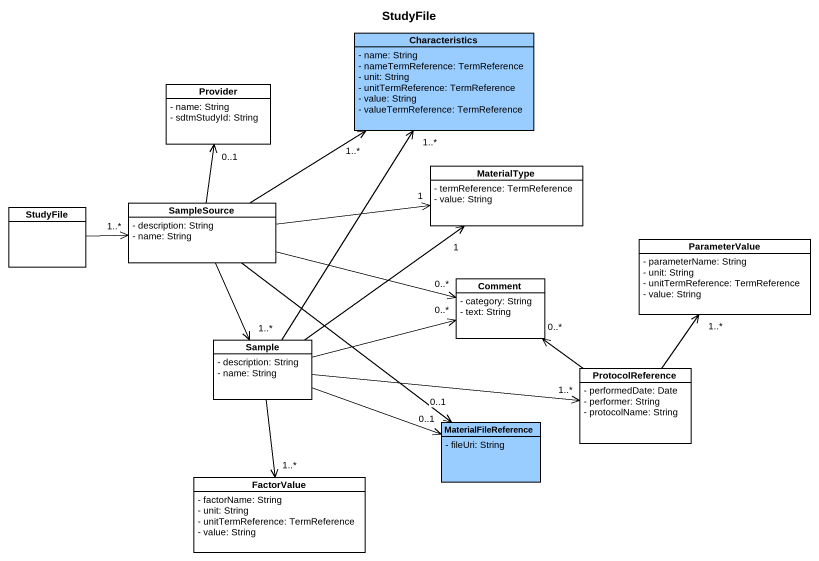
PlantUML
@startuml
title StudyFile
hide circle
hide empty members
skinparam classAttributeIconSize 0
class Characteristics #99CCFF {
  - name: String
  - nameTermReference: TermReference
  - unit: String
  - unitTermReference: TermReference
  - value: String
  - valueTermReference: TermReference
}
class Provider {
  - name: String
  - sdtmStudyId: String
}
class MaterialType {
  - termReference: TermReference
  - value: String
}
class StudyFile
class SampleSource {
  - description: String
  - name: String
}
class ParameterValue {
  - parameterName: String
  - unit: String
  - unitTermReference: TermReference
  - value: String
}
class Comment {
  - category: String
  - text: String
}
class Sample {
  - description: String
  - name: String
}
class ProtocolReference {
  - performedDate: Date
  - performer: String
  - protocolName: String
}
class MaterialFileReference #99CCFF {
  - fileUri: String
}
class FactorValue {
  - factorName: String
  - unit: String
  - unitTermReference: TermReference
  - value: String
}
StudyFile -right-> "1..*" SampleSource
SampleSource -up-> "1..*" Characteristics
SampleSource -up-> "0..1" Provider
SampleSource -right-> "1" MaterialType
SampleSource -right-> "0..*" Comment
SampleSource --> "1..*" Sample
SampleSource --> "0..1" MaterialFileReference
Sample -up-> "1..*" Characteristics
Sample -up-> "1" MaterialType
Sample -right-> "0..*" Comment
Sample -right-> "1..*" ProtocolReference
Sample -right-> "0..1" MaterialFileReference
Sample --> "1..*" FactorValue
ProtocolReference -up-> "1..*" ParameterValue
ProtocolReference -up-> "0..*" Comment
@enduml
